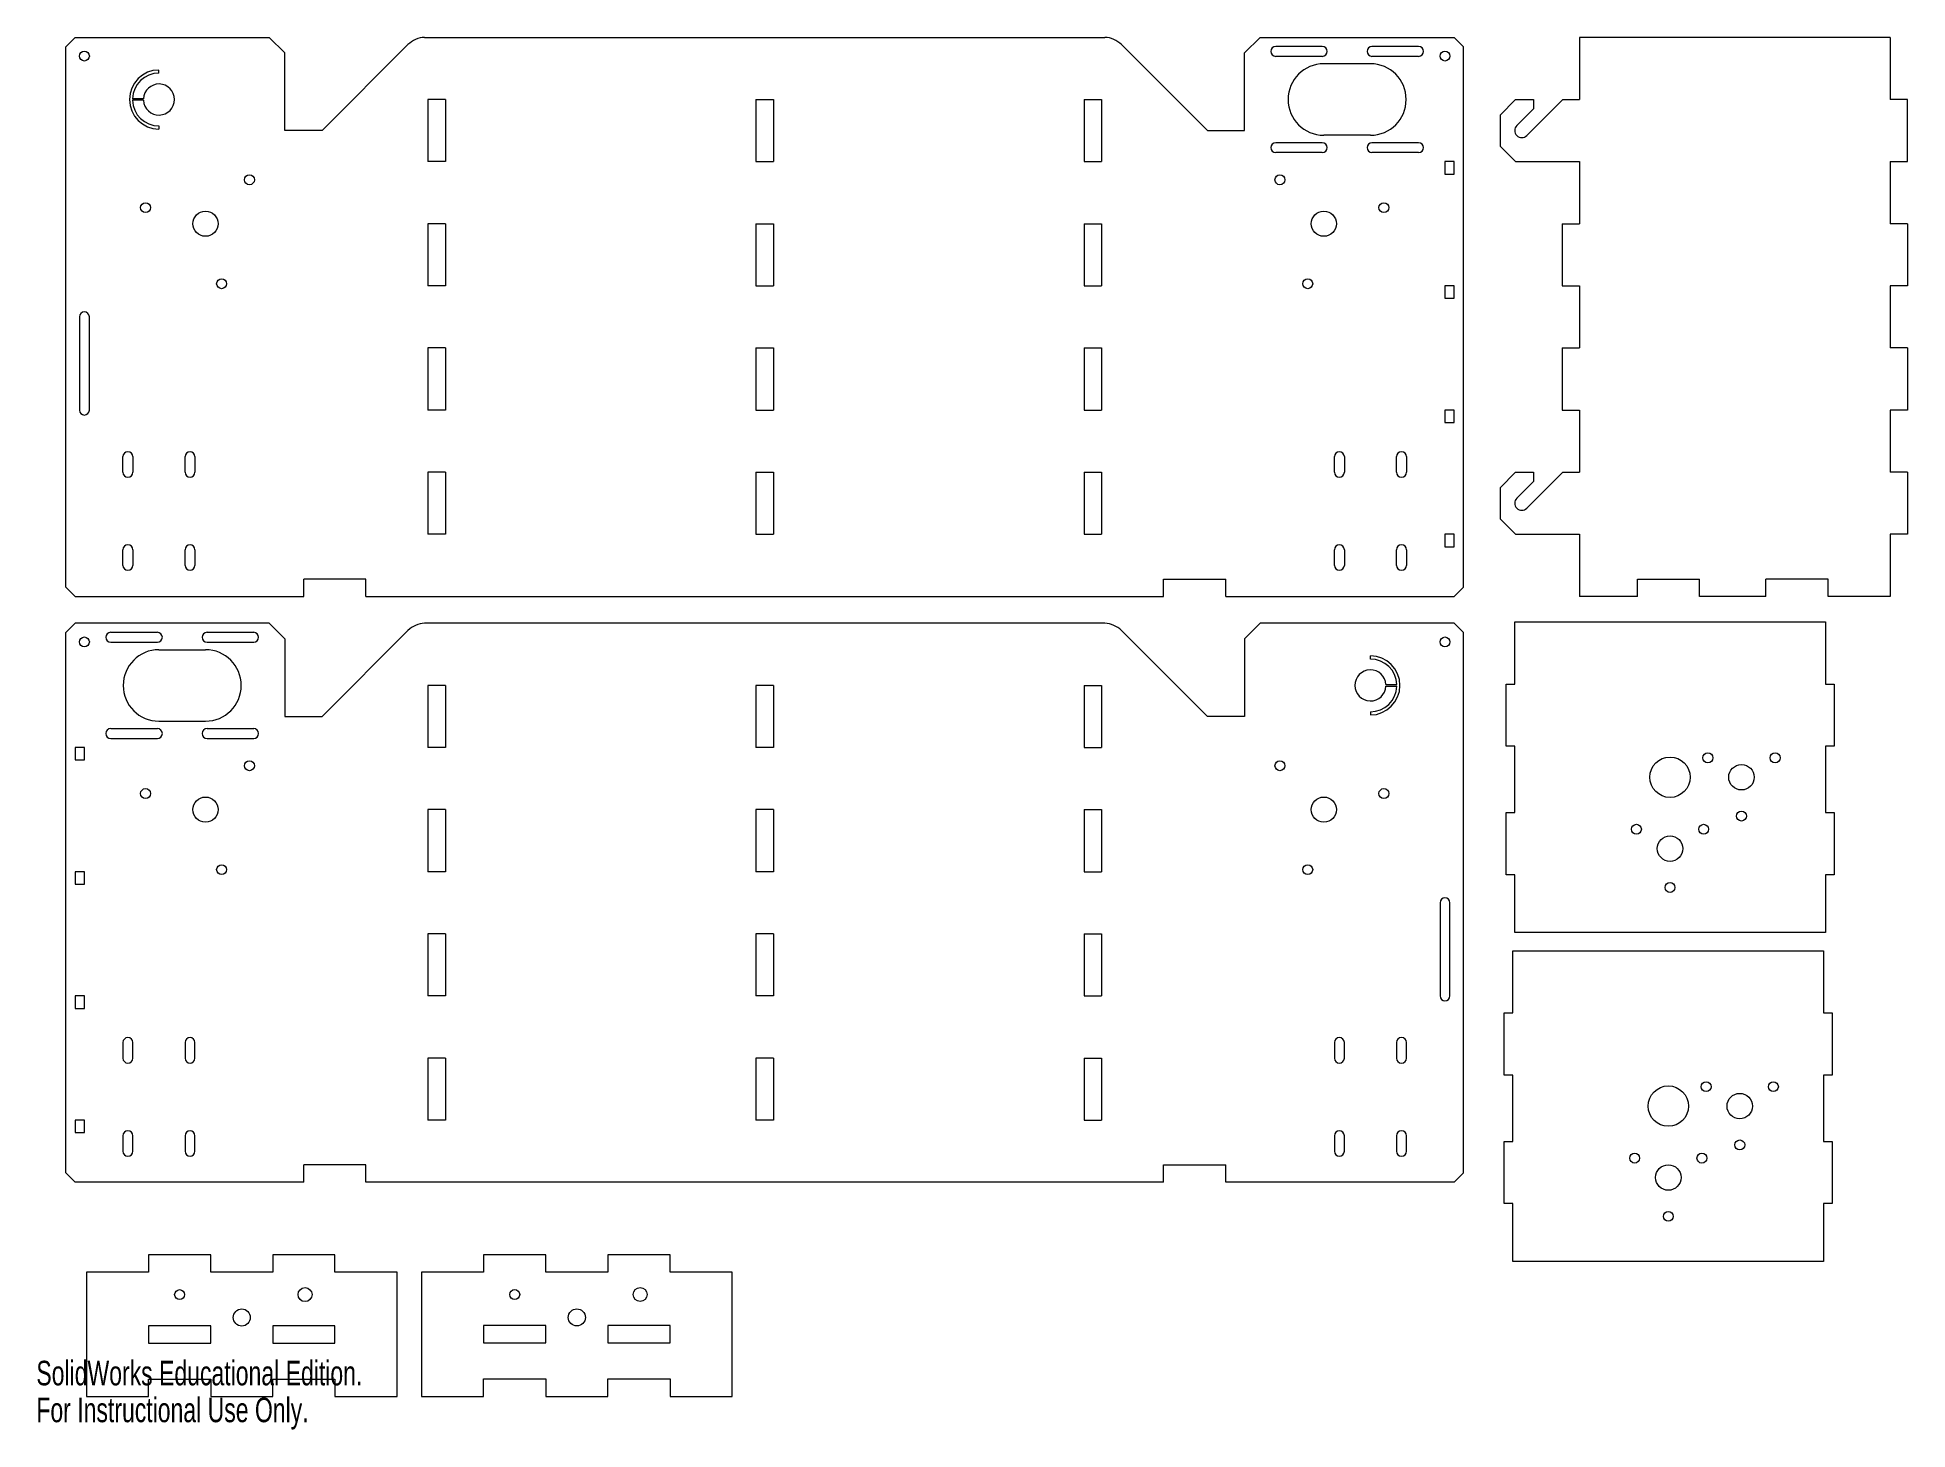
# Model space of a CAD drawing. Header units: millimetres. Extents: x 0 to 602, y 0 to 448.
import ezdxf

# ---------------------------------------------------------------- set-up
doc = ezdxf.new("R2010")
doc.units = ezdxf.units.MM
doc.styles.add('SLDTEXTSTYLE0', font='TXT', dxfattribs={"width": 0.7})

msp = doc.modelspace()

# ---------------------------------------------------------------- linework, layer by layer
at = {"color": 7, "linetype": 'Continuous', "lineweight": 15}
for p, q in [((12.46, 448.2), (9.46, 445.2)), ((12.46, 448.2), (74.96, 448.2)), ((79.96, 443.2), (74.96, 448.2)), ((119.62, 445.87), (91.96, 418.2)), ((125, 448.2), (343.92, 448.2)), ((349.3, 445.87), (376.96, 418.2)), ((388.96, 443.2), (393.96, 448.2)), ((393.96, 448.2), (456.46, 448.2)), ((459.46, 445.2), (456.46, 448.2)), ((496.78, 448.2), (496.78, 428.2)), ((596.78, 448.2), (496.78, 448.2)), ((596.78, 448.2), (596.78, 428.2)), ((9.46, 271.2), (9.46, 445.2)), ((79.96, 418.2), (79.96, 443.2)), ((388.96, 418.2), (388.96, 443.2)), ((459.46, 271.2), (459.46, 445.2)), ((476.18, 428.2), (471.18, 423.2)), ((476.18, 428.2), (482, 428.2)), ((479.77, 416.61), (491.36, 428.2)), ((482, 428.2), (482, 425.2)), ((491.36, 428.2), (496.78, 428.2)), ((602.38, 428.2), (596.78, 428.2)), ((602.38, 408.2), (602.38, 428.2)), ((471.18, 423.2), (471.18, 413.2)), ((482, 425.2), (476.59, 419.79)), ((91.96, 418.2), (79.96, 418.2)), ((376.96, 418.2), (388.96, 418.2)), ((471.18, 413.2), (476.18, 408.2)), ((476.18, 408.2), (496.78, 408.2)), ((496.78, 408.2), (496.78, 388.2)), ((596.78, 408.2), (602.38, 408.2)), ((596.78, 408.2), (596.78, 388.2)), ((491.18, 388.2), (491.18, 368.2)), ((491.18, 388.2), (496.78, 388.2)), ((602.38, 388.2), (596.78, 388.2)), ((602.38, 388.2), (602.38, 368.2)), ((491.18, 368.2), (496.78, 368.2)), ((496.78, 368.2), (496.78, 348.2)), ((602.38, 368.2), (596.78, 368.2)), ((596.78, 368.2), (596.78, 348.2)), ((491.18, 348.2), (491.18, 328.2)), ((491.18, 348.2), (496.78, 348.2)), ((602.38, 348.2), (596.78, 348.2)), ((602.38, 348.2), (602.38, 328.2)), ((491.18, 328.2), (496.78, 328.2)), ((496.78, 328.2), (496.78, 308.2)), ((602.38, 328.2), (596.78, 328.2)), ((596.78, 328.2), (596.78, 308.2)), ((476.18, 308.2), (471.18, 303.2)), ((476.18, 308.2), (482, 308.2)), ((479.77, 296.61), (491.36, 308.2)), ((482, 308.2), (482, 305.2)), ((491.36, 308.2), (496.78, 308.2)), ((602.38, 308.2), (596.78, 308.2)), ((602.38, 308.2), (602.38, 288.2)), ((471.18, 303.2), (471.18, 293.2)), ((482, 305.2), (476.59, 299.79)), ((471.18, 293.2), (476.18, 288.2)), ((476.18, 288.2), (496.78, 288.2)), ((496.78, 288.2), (496.78, 268.2)), ((596.78, 288.2), (596.78, 268.2)), ((602.38, 288.2), (596.78, 288.2)), ((9.46, 271.2), (12.46, 268.2)), ((106.06, 273.8), (86.06, 273.8)), ((86.06, 268.2), (86.06, 273.8)), ((106.06, 268.2), (106.06, 273.8)), ((362.86, 273.8), (382.86, 273.8)), ((362.86, 268.2), (362.86, 273.8)), ((382.86, 268.2), (382.86, 273.8)), ((456.46, 268.2), (459.46, 271.2)), ((515.38, 273.8), (535.38, 273.8)), ((515.38, 268.2), (515.38, 273.8)), ((535.38, 268.2), (535.38, 273.8)), ((576.78, 273.8), (556.78, 273.8)), ((556.78, 268.2), (556.78, 273.8)), ((576.78, 268.2), (576.78, 273.8)), ((12.46, 268.2), (86.06, 268.2)), ((106.06, 268.2), (362.86, 268.2)), ((382.86, 268.2), (456.46, 268.2)), ((515.38, 268.2), (496.78, 268.2)), ((556.78, 268.2), (535.38, 268.2)), ((596.78, 268.2), (576.78, 268.2)), ((12.46, 259.53), (9.46, 256.53)), ((74.96, 259.53), (12.46, 259.53)), ((74.96, 259.53), (79.96, 254.53)), ((343.92, 259.53), (125, 259.53)), ((393.96, 259.53), (388.96, 254.53)), ((456.46, 259.53), (393.96, 259.53)), ((459.46, 256.53), (456.46, 259.53)), ((475.9, 239.97), (475.9, 259.97)), ((475.9, 259.97), (575.9, 259.97)), ((575.9, 259.97), (575.9, 239.97)), ((9.46, 82.53), (9.46, 256.53)), ((79.96, 254.53), (79.96, 229.53)), ((91.96, 229.53), (119.62, 257.19)), ((376.96, 229.53), (349.3, 257.19)), ((388.96, 254.53), (388.96, 229.53)), ((459.46, 82.53), (459.46, 256.53)), ((473.1, 239.97), (475.9, 239.97)), ((473.1, 219.97), (473.1, 239.97)), ((575.9, 239.97), (578.7, 239.97)), ((578.7, 239.97), (578.7, 219.97)), ((79.96, 229.53), (91.96, 229.53)), ((388.96, 229.53), (376.96, 229.53)), ((475.9, 219.97), (473.1, 219.97)), ((475.9, 198.57), (475.9, 219.97)), ((578.7, 219.97), (575.9, 219.97)), ((575.9, 219.97), (575.9, 198.57)), ((473.1, 178.57), (473.1, 198.57)), ((473.1, 198.57), (475.9, 198.57)), ((575.9, 198.57), (578.7, 198.57)), ((578.7, 198.57), (578.7, 178.57)), ((475.9, 178.57), (473.1, 178.57)), ((475.9, 159.97), (475.9, 178.57)), ((578.7, 178.57), (575.9, 178.57)), ((575.9, 178.57), (575.9, 159.97)), ((575.9, 159.97), (475.9, 159.97)), ((475.35, 134.07), (475.35, 154.07)), ((475.35, 154.07), (575.35, 154.07)), ((575.35, 154.07), (575.35, 134.07)), ((472.55, 134.07), (475.35, 134.07)), ((472.55, 114.07), (472.55, 134.07)), ((575.35, 134.07), (578.15, 134.07)), ((578.15, 134.07), (578.15, 114.07)), ((475.35, 114.07), (472.55, 114.07)), ((475.35, 92.67), (475.35, 114.07)), ((578.15, 114.07), (575.35, 114.07)), ((575.35, 114.07), (575.35, 92.67)), ((472.55, 72.67), (472.55, 92.67)), ((472.55, 92.67), (475.35, 92.67)), ((575.35, 92.67), (578.15, 92.67)), ((578.15, 92.67), (578.15, 72.67)), ((106.06, 85.13), (86.06, 85.13)), ((86.06, 79.53), (86.06, 85.13)), ((106.06, 79.53), (106.06, 85.13)), ((362.86, 85.13), (382.86, 85.13)), ((362.86, 79.53), (362.86, 85.13)), ((382.86, 79.53), (382.86, 85.13)), ((9.46, 82.53), (12.46, 79.53)), ((86.06, 79.53), (12.46, 79.53)), ((362.86, 79.53), (106.06, 79.53)), ((456.46, 79.53), (382.86, 79.53)), ((456.46, 79.53), (459.46, 82.53)), ((475.35, 72.67), (472.55, 72.67)), ((475.35, 54.07), (475.35, 72.67)), ((578.15, 72.67), (575.35, 72.67)), ((575.35, 72.67), (575.35, 54.07)), ((575.35, 54.07), (475.35, 54.07))]:
    msp.add_line(p, q, dxfattribs=at)
at = {"color": 1, "linetype": 'Continuous', "lineweight": 15}
for p, q in [((413.96, 445.3), (398.96, 445.3)), ((413.96, 442.1), (398.96, 442.1)), ((429.46, 439.7), (414.46, 439.7)), ((444.96, 445.3), (429.96, 445.3)), ((444.96, 442.1), (429.96, 442.1)), ((39.46, 436.7), (39.46, 437.7)), ((34.46, 428.45), (30.96, 428.45)), ((34.46, 427.95), (30.96, 427.95)), ((126.06, 428.2), (126.06, 408.2)), ((131.66, 428.2), (126.06, 428.2)), ((131.66, 428.2), (131.66, 408.2)), ((231.66, 428.2), (231.66, 408.2)), ((231.66, 428.2), (237.26, 428.2)), ((237.26, 428.2), (237.26, 408.2)), ((337.26, 428.2), (337.26, 408.2)), ((337.26, 428.2), (342.86, 428.2)), ((342.86, 428.2), (342.86, 408.2)), ((39.46, 419.7), (39.46, 418.7)), ((429.46, 416.7), (414.46, 416.7)), ((413.96, 414.3), (398.96, 414.3)), ((413.96, 411.1), (398.96, 411.1)), ((444.96, 414.3), (429.96, 414.3)), ((444.96, 411.1), (429.96, 411.1)), ((131.66, 408.2), (126.06, 408.2)), ((231.66, 408.2), (237.26, 408.2)), ((337.26, 408.2), (342.86, 408.2)), ((456.46, 408.2), (453.46, 408.2)), ((453.46, 408.2), (453.46, 404.2)), ((453.46, 404.2), (456.46, 404.2)), ((456.46, 404.2), (456.46, 408.2)), ((126.06, 388.2), (126.06, 368.2)), ((131.66, 388.2), (126.06, 388.2)), ((131.66, 388.2), (131.66, 368.2)), ((231.66, 388.2), (231.66, 368.2)), ((231.66, 388.2), (237.26, 388.2)), ((237.26, 388.2), (237.26, 368.2)), ((337.26, 388.2), (337.26, 368.2)), ((337.26, 388.2), (342.86, 388.2)), ((342.86, 388.2), (342.86, 368.2)), ((131.66, 368.2), (126.06, 368.2)), ((231.66, 368.2), (237.26, 368.2)), ((337.26, 368.2), (342.86, 368.2)), ((453.46, 368.2), (453.46, 364.2)), ((456.46, 368.2), (453.46, 368.2)), ((456.46, 364.2), (456.46, 368.2)), ((453.46, 364.2), (456.46, 364.2)), ((13.86, 358.2), (13.86, 328.2)), ((17.06, 328.2), (17.06, 358.2)), ((126.06, 348.2), (126.06, 328.2)), ((131.66, 348.2), (126.06, 348.2)), ((131.66, 348.2), (131.66, 328.2)), ((231.66, 348.2), (231.66, 328.2)), ((231.66, 348.2), (237.26, 348.2)), ((237.26, 348.2), (237.26, 328.2)), ((337.26, 348.2), (337.26, 328.2)), ((337.26, 348.2), (342.86, 348.2)), ((342.86, 348.2), (342.86, 328.2)), ((131.66, 328.2), (126.06, 328.2)), ((231.66, 328.2), (237.26, 328.2)), ((337.26, 328.2), (342.86, 328.2)), ((453.46, 328.2), (453.46, 324.2)), ((456.46, 328.2), (453.46, 328.2)), ((456.46, 324.2), (456.46, 328.2)), ((453.46, 324.2), (456.46, 324.2)), ((27.86, 308.2), (27.86, 313.2)), ((31.06, 313.2), (31.06, 308.2)), ((47.86, 308.2), (47.86, 313.2)), ((51.06, 313.2), (51.06, 308.2)), ((417.86, 308.2), (417.86, 313.2)), ((421.06, 313.2), (421.06, 308.2)), ((437.86, 308.2), (437.86, 313.2)), ((441.06, 313.2), (441.06, 308.2)), ((126.06, 308.2), (126.06, 288.2)), ((131.66, 308.2), (126.06, 308.2)), ((131.66, 308.2), (131.66, 288.2)), ((231.66, 308.2), (231.66, 288.2)), ((231.66, 308.2), (237.26, 308.2)), ((237.26, 308.2), (237.26, 288.2)), ((337.26, 308.2), (337.26, 288.2)), ((337.26, 308.2), (342.86, 308.2)), ((342.86, 308.2), (342.86, 288.2)), ((27.86, 278.2), (27.86, 283.2)), ((31.06, 283.2), (31.06, 278.2)), ((47.86, 278.2), (47.86, 283.2)), ((51.06, 283.2), (51.06, 278.2)), ((131.66, 288.2), (126.06, 288.2)), ((231.66, 288.2), (237.26, 288.2)), ((337.26, 288.2), (342.86, 288.2)), ((417.86, 278.2), (417.86, 283.2)), ((421.06, 283.2), (421.06, 278.2)), ((437.86, 278.2), (437.86, 283.2)), ((441.06, 283.2), (441.06, 278.2)), ((453.46, 288.2), (453.46, 284.2)), ((456.46, 288.2), (453.46, 288.2)), ((453.46, 284.2), (456.46, 284.2)), ((456.46, 284.2), (456.46, 288.2)), ((23.96, 256.63), (38.96, 256.63)), ((23.96, 253.43), (38.96, 253.43)), ((54.96, 256.63), (69.96, 256.63)), ((54.96, 253.43), (69.96, 253.43)), ((39.46, 251.03), (54.46, 251.03)), ((429.46, 248.03), (429.46, 249.03)), ((126.06, 239.53), (126.06, 219.53)), ((131.66, 239.53), (126.06, 239.53)), ((131.66, 239.53), (131.66, 219.53)), ((231.66, 239.53), (231.66, 219.53)), ((237.26, 239.53), (231.66, 239.53)), ((237.26, 239.53), (237.26, 219.53)), ((337.26, 239.53), (337.26, 219.53)), ((337.26, 239.53), (342.86, 239.53)), ((342.86, 239.53), (342.86, 219.53)), ((434.46, 239.78), (437.96, 239.78)), ((434.46, 239.28), (437.96, 239.28)), ((429.46, 231.03), (429.46, 230.03)), ((23.96, 225.63), (38.96, 225.63)), ((39.46, 228.03), (54.46, 228.03)), ((54.96, 225.63), (69.96, 225.63)), ((15.46, 219.53), (12.46, 219.53)), ((12.46, 219.53), (12.46, 215.53)), ((15.46, 215.53), (15.46, 219.53)), ((23.96, 222.43), (38.96, 222.43)), ((54.96, 222.43), (69.96, 222.43)), ((131.66, 219.53), (126.06, 219.53)), ((237.26, 219.53), (231.66, 219.53)), ((337.26, 219.53), (342.86, 219.53)), ((12.46, 215.53), (15.46, 215.53)), ((126.06, 199.53), (126.06, 179.53)), ((131.66, 199.53), (126.06, 199.53)), ((131.66, 199.53), (131.66, 179.53)), ((231.66, 199.53), (231.66, 179.53)), ((237.26, 199.53), (231.66, 199.53)), ((237.26, 199.53), (237.26, 179.53)), ((337.26, 199.53), (337.26, 179.53)), ((337.26, 199.53), (342.86, 199.53)), ((342.86, 199.53), (342.86, 179.53)), ((15.46, 179.53), (12.46, 179.53)), ((12.46, 179.53), (12.46, 175.53)), ((12.46, 175.53), (15.46, 175.53)), ((15.46, 175.53), (15.46, 179.53)), ((131.66, 179.53), (126.06, 179.53)), ((237.26, 179.53), (231.66, 179.53)), ((337.26, 179.53), (342.86, 179.53)), ((451.86, 169.53), (451.86, 139.53)), ((455.06, 139.53), (455.06, 169.53)), ((126.06, 159.53), (126.06, 139.53)), ((131.66, 159.53), (126.06, 159.53)), ((131.66, 159.53), (131.66, 139.53)), ((231.66, 159.53), (231.66, 139.53)), ((237.26, 159.53), (231.66, 159.53)), ((237.26, 159.53), (237.26, 139.53)), ((337.26, 159.53), (337.26, 139.53)), ((337.26, 159.53), (342.86, 159.53)), ((342.86, 159.53), (342.86, 139.53)), ((15.46, 139.53), (12.46, 139.53)), ((12.46, 139.53), (12.46, 135.53)), ((15.46, 135.53), (15.46, 139.53)), ((131.66, 139.53), (126.06, 139.53)), ((237.26, 139.53), (231.66, 139.53)), ((337.26, 139.53), (342.86, 139.53)), ((12.46, 135.53), (15.46, 135.53)), ((27.86, 124.53), (27.86, 119.53)), ((31.06, 119.53), (31.06, 124.53)), ((47.86, 124.53), (47.86, 119.53)), ((51.06, 119.53), (51.06, 124.53)), ((417.86, 124.53), (417.86, 119.53)), ((421.06, 119.53), (421.06, 124.53)), ((437.86, 124.53), (437.86, 119.53)), ((441.06, 119.53), (441.06, 124.53)), ((126.06, 119.53), (126.06, 99.53)), ((131.66, 119.53), (126.06, 119.53)), ((131.66, 119.53), (131.66, 99.53)), ((231.66, 119.53), (231.66, 99.53)), ((237.26, 119.53), (231.66, 119.53)), ((237.26, 119.53), (237.26, 99.53)), ((337.26, 119.53), (337.26, 99.53)), ((337.26, 119.53), (342.86, 119.53)), ((342.86, 119.53), (342.86, 99.53)), ((15.46, 99.53), (12.46, 99.53)), ((12.46, 99.53), (12.46, 95.53)), ((15.46, 95.53), (15.46, 99.53)), ((131.66, 99.53), (126.06, 99.53)), ((237.26, 99.53), (231.66, 99.53)), ((337.26, 99.53), (342.86, 99.53)), ((12.46, 95.53), (15.46, 95.53)), ((27.86, 94.53), (27.86, 89.53)), ((31.06, 89.53), (31.06, 94.53)), ((47.86, 94.53), (47.86, 89.53)), ((51.06, 89.53), (51.06, 94.53)), ((417.86, 94.53), (417.86, 89.53)), ((421.06, 89.53), (421.06, 94.53)), ((437.86, 94.53), (437.86, 89.53)), ((441.06, 89.53), (441.06, 94.53))]:
    msp.add_line(p, q, dxfattribs=at)
at = {"color": 2, "linetype": 'Continuous', "lineweight": 15}
for p, q in [((36.12, 56.17), (36.12, 50.57)), ((56.12, 56.17), (36.12, 56.17)), ((56.12, 50.57), (56.12, 56.17)), ((76.12, 56.17), (76.12, 50.57)), ((96.12, 56.17), (76.12, 56.17)), ((96.12, 50.57), (96.12, 56.17)), ((143.99, 56.2), (143.99, 50.6)), ((163.99, 56.2), (143.99, 56.2)), ((163.99, 50.6), (163.99, 56.2)), ((183.99, 56.2), (183.99, 50.6)), ((203.99, 56.2), (183.99, 56.2)), ((203.99, 50.6), (203.99, 56.2)), ((16.12, 50.57), (16.12, 10.57)), ((36.12, 50.57), (16.12, 50.57)), ((76.12, 50.57), (56.12, 50.57)), ((116.12, 50.57), (96.12, 50.57)), ((116.12, 10.57), (116.12, 50.57)), ((123.99, 50.6), (123.99, 10.6)), ((143.99, 50.6), (123.99, 50.6)), ((183.99, 50.6), (163.99, 50.6)), ((223.99, 50.6), (203.99, 50.6)), ((223.99, 10.6), (223.99, 50.6)), ((36.12, 16.17), (56.12, 16.17)), ((36.12, 10.57), (36.12, 16.17)), ((56.12, 16.17), (56.12, 10.57)), ((76.12, 16.17), (96.12, 16.17)), ((76.12, 10.57), (76.12, 16.17)), ((96.12, 16.17), (96.12, 10.57)), ((143.99, 16.2), (163.99, 16.2)), ((143.99, 10.6), (143.99, 16.2)), ((163.99, 16.2), (163.99, 10.6)), ((183.99, 16.2), (203.99, 16.2)), ((183.99, 10.6), (183.99, 16.2)), ((203.99, 16.2), (203.99, 10.6)), ((16.12, 10.57), (36.12, 10.57)), ((56.12, 10.57), (76.12, 10.57)), ((96.12, 10.57), (116.12, 10.57)), ((123.99, 10.6), (143.99, 10.6)), ((163.99, 10.6), (183.99, 10.6)), ((203.99, 10.6), (223.99, 10.6))]:
    msp.add_line(p, q, dxfattribs=at)
at = {"color": 70, "linetype": 'Continuous', "lineweight": 15}
for p, q in [((56.12, 33.37), (36.12, 33.37)), ((36.12, 33.37), (36.12, 27.77)), ((56.12, 27.77), (56.12, 33.37)), ((96.12, 33.37), (76.12, 33.37)), ((76.12, 33.37), (76.12, 27.77)), ((96.12, 27.77), (96.12, 33.37)), ((163.99, 33.4), (143.99, 33.4)), ((143.99, 33.4), (143.99, 27.8)), ((163.99, 27.8), (163.99, 33.4)), ((203.99, 33.4), (183.99, 33.4)), ((183.99, 33.4), (183.99, 27.8)), ((203.99, 27.8), (203.99, 33.4)), ((36.12, 27.77), (56.12, 27.77)), ((76.12, 27.77), (96.12, 27.77)), ((143.99, 27.8), (163.99, 27.8)), ((183.99, 27.8), (203.99, 27.8))]:
    msp.add_line(p, q, dxfattribs=at)
at = {"color": 1, "linetype": 'Continuous', "lineweight": 15}
for centre, radius in [((15.46, 442.2), 1.6), ((453.46, 442.2), 1.6), ((68.6, 402.35), 1.6), ((400.32, 402.35), 1.6), ((35.14, 393.38), 1.6), ((54.46, 388.2), 4.05), ((414.46, 388.2), 4.05), ((433.78, 393.38), 1.6), ((59.64, 368.89), 1.6), ((409.28, 368.89), 1.6), ((15.46, 253.53), 1.6), ((453.46, 253.53), 1.6), ((538.08, 216.22), 1.6), ((559.73, 216.22), 1.6), ((68.6, 213.68), 1.6), ((400.32, 213.68), 1.6), ((525.9, 209.97), 6.5), ((548.9, 209.97), 4.1), ((35.14, 204.71), 1.6), ((433.78, 204.71), 1.6), ((54.46, 199.53), 4.05), ((414.46, 199.53), 4.05), ((548.9, 197.47), 1.6), ((515.08, 193.22), 1.6), ((536.73, 193.22), 1.6), ((525.9, 186.97), 4.1), ((59.64, 180.21), 1.6), ((409.28, 180.21), 1.6), ((525.9, 174.47), 1.6), ((525.35, 104.07), 6.5), ((537.52, 110.32), 1.6), ((559.17, 110.32), 1.6), ((548.35, 104.07), 4.1), ((548.35, 91.57), 1.6), ((514.52, 87.32), 1.6), ((525.35, 81.07), 4.1), ((536.17, 87.32), 1.6), ((525.35, 68.57), 1.6)]:
    msp.add_circle(centre, radius, dxfattribs=at)
at = {"color": 70, "linetype": 'Continuous', "lineweight": 15}
for centre, radius in [((46.12, 43.37), 1.6), ((86.49, 43.37), 2.25), ((153.99, 43.4), 1.6), ((194.36, 43.4), 2.25), ((66.12, 36.01), 2.75), ((173.99, 36.03), 2.75)]:
    msp.add_circle(centre, radius, dxfattribs=at)
at = {"color": 7, "linetype": 'Continuous', "lineweight": 15}
for centre, radius, start, end in [((125.28, 440.21), 8, 92.00112, 135), ((343.64, 440.21), 8, 45, 87.99888), ((478.18, 418.2), 2.25, 135, 315), ((478.18, 298.2), 2.25, 135, 315), ((125.28, 251.54), 8, 92.00112, 135), ((343.64, 251.54), 8, 45, 87.99888)]:
    msp.add_arc(centre, radius, start, end, dxfattribs=at)
at = {"color": 1, "linetype": 'Continuous', "lineweight": 15}
for centre, radius, start, end in [((398.96, 443.7), 1.6, 90, 270), ((414.46, 428.2), 11.5, 90, 270), ((413.96, 443.7), 1.6, 270, 90), ((429.96, 443.7), 1.6, 90, 270), ((429.46, 428.2), 11.5, 270, 90), ((444.96, 443.7), 1.6, 270, 90), ((39.46, 428.2), 9.5, 90, 270), ((39.46, 428.2), 8.5, 90, 178.31459), ((39.46, 428.2), 8.5, 181.68541, 270), ((34.46, 428.2), 0.25, 88.56746, 90), ((34.46, 428.2), 0.25, 270, 271.43254), ((39.46, 428.2), 5, 182.86509, 177.13491), ((398.96, 412.7), 1.6, 90, 270), ((413.96, 412.7), 1.6, 270, 90), ((429.96, 412.7), 1.6, 90, 270), ((444.96, 412.7), 1.6, 270, 90), ((15.46, 358.2), 1.6, 0, 180), ((15.46, 328.2), 1.6, 180, 0), ((29.46, 313.2), 1.6, 0, 180), ((49.46, 313.2), 1.6, 0, 180), ((419.46, 313.2), 1.6, 0, 180), ((439.46, 313.2), 1.6, 0, 180), ((29.46, 308.2), 1.6, 180, 360), ((49.46, 308.2), 1.6, 180, 360), ((419.46, 308.2), 1.6, 180, 0), ((439.46, 308.2), 1.6, 180, 0), ((29.46, 283.2), 1.6, 0, 180), ((49.46, 283.2), 1.6, 0, 180), ((419.46, 283.2), 1.6, 0, 180), ((439.46, 283.2), 1.6, 0, 180), ((29.46, 278.2), 1.6, 180, 0), ((49.46, 278.2), 1.6, 180, 0), ((419.46, 278.2), 1.6, 180, 0), ((439.46, 278.2), 1.6, 180, 0), ((23.96, 255.03), 1.6, 90, 270), ((38.96, 255.03), 1.6, 270, 90), ((54.96, 255.03), 1.6, 90, 270), ((69.96, 255.03), 1.6, 270, 90), ((39.46, 239.53), 11.5, 90, 270), ((54.46, 239.53), 11.5, 270, 90), ((429.46, 239.53), 9.5, 270, 90), ((429.46, 239.53), 8.5, 1.68541, 90), ((429.46, 239.53), 5, 2.86509, 357.13491), ((429.46, 239.53), 8.5, 270, 358.31459), ((434.46, 239.53), 0.25, 90, 91.43254), ((434.46, 239.53), 0.25, 268.56746, 270), ((23.96, 224.03), 1.6, 90, 270), ((38.96, 224.03), 1.6, 270, 90), ((54.96, 224.03), 1.6, 90, 270), ((69.96, 224.03), 1.6, 270, 90), ((453.46, 169.53), 1.6, 0, 180), ((453.46, 139.53), 1.6, 180, 0), ((29.46, 124.53), 1.6, 0, 180), ((49.46, 124.53), 1.6, 0, 180), ((419.46, 124.53), 1.6, 0, 180), ((439.46, 124.53), 1.6, 0, 180), ((29.46, 119.53), 1.6, 180, 0), ((49.46, 119.53), 1.6, 180, 0), ((419.46, 119.53), 1.6, 180, 0), ((439.46, 119.53), 1.6, 180, 0), ((29.46, 94.53), 1.6, 0, 180), ((49.46, 94.53), 1.6, 0, 180), ((419.46, 94.53), 1.6, 0, 180), ((439.46, 94.53), 1.6, 0, 180), ((29.46, 89.53), 1.6, 180, 0), ((49.46, 89.53), 1.6, 180, 0), ((419.46, 89.53), 1.6, 180, 0), ((439.46, 89.53), 1.6, 180, 0)]:
    msp.add_arc(centre, radius, start, end, dxfattribs=at)

# ---------------------------------------------------------------- texts
at = {"color": 7, "linetype": 'Continuous', "char_height": 7.9096, "attachment_point": 1, "style": 'SLDTEXTSTYLE0'}
for s, insert in [('SolidWorks Educational Edition.', (0, 22.06)), ('For Instructional Use Only.', (0, 10.2))]:
    msp.add_mtext(s, dxfattribs=dict(at, insert=insert))

doc.saveas('drawing.dxf')
